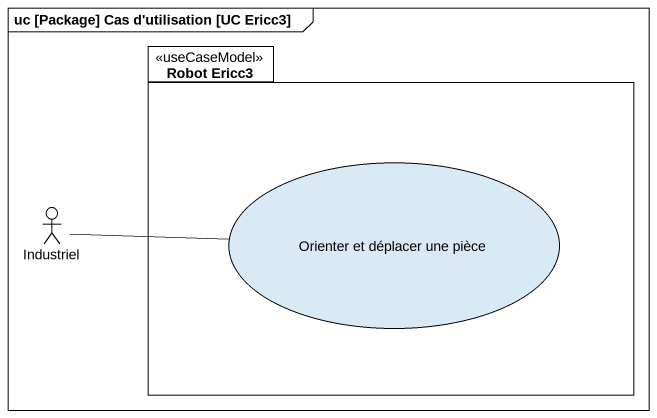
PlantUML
@startuml
mainframe uc [Package] Cas d'utilisation [UC Ericc3]
package "Robot Ericc3" as Robot_Ericc3 <<useCaseModel>> {
  usecase "Orienter et déplacer une pièce" as Orienter_et_déplacer_une
}
actor Industriel
Industriel -right- Orienter_et_déplacer_une
@enduml
